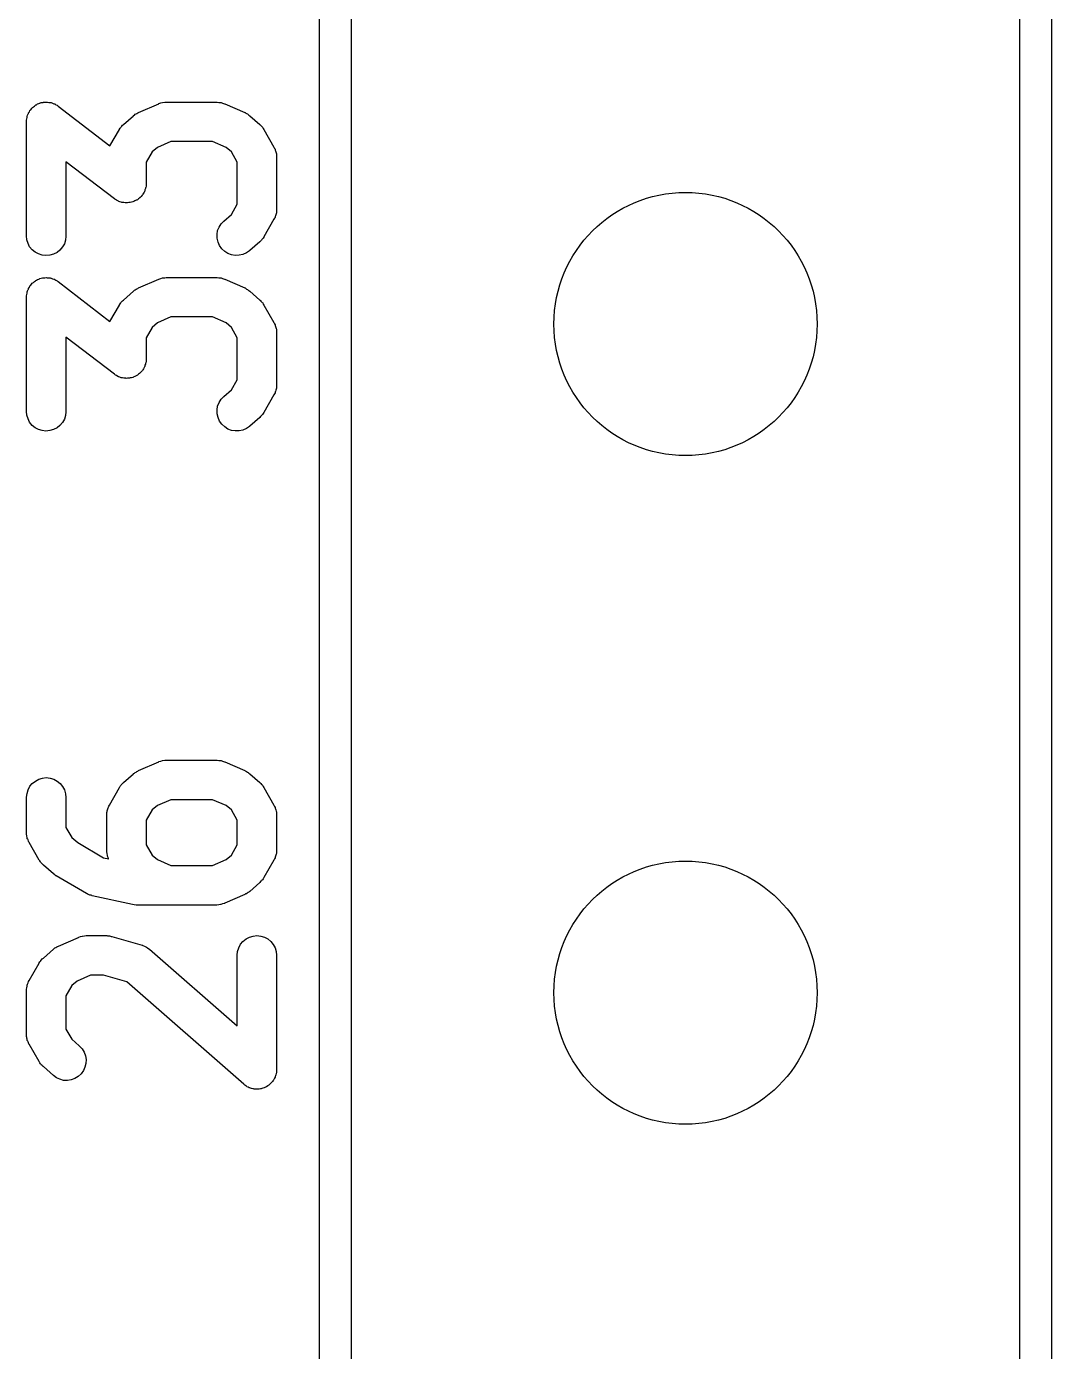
# Model space of a CAD drawing. Extents: x 137.1 to 164.6, y -146.9 to -60.6.
# Drawn here: x 160.74 to 164.63, y -108.14 to -103.1 of the extents above; entities that cross this region are included whole.
import ezdxf

# ---------------------------------------------------------------- set-up
doc = ezdxf.new("R2010")
doc.units = 0
doc.layers.add('BLACK', color=7, linetype='CONTINUOUS')

msp = doc.modelspace()

# ---------------------------------------------------------------- linework, layer by layer
at = {"layer": 'BLACK', "linetype": 'CONTINUOUS'}
for p, q in [((161.85, -123.342), (161.85, -69.9479)), ((164.63, -69.9479), (164.63, -123.342)), ((161.97, -70.005), (161.97, -123.285)), ((164.51, -123.285), (164.51, -70.005)), ((160.745, -103.433), (160.748, -103.429)), ((160.748, -103.429), (160.75, -103.424)), ((160.75, -103.424), (160.751, -103.423)), ((160.751, -103.423), (160.753, -103.421)), ((160.753, -103.421), (160.756, -103.417)), ((160.756, -103.417), (160.759, -103.413)), ((160.759, -103.413), (160.761, -103.412)), ((160.761, -103.412), (160.763, -103.41)), ((160.763, -103.41), (160.767, -103.407)), ((160.767, -103.407), (160.771, -103.404)), ((160.771, -103.404), (160.773, -103.403)), ((160.773, -103.403), (160.775, -103.402)), ((160.775, -103.402), (160.779, -103.399)), ((160.779, -103.399), (160.784, -103.397)), ((160.784, -103.397), (160.786, -103.396)), ((160.786, -103.396), (160.788, -103.396)), ((160.788, -103.396), (160.793, -103.394)), ((160.793, -103.394), (160.798, -103.393)), ((160.798, -103.393), (160.8, -103.393)), ((160.8, -103.393), (160.802, -103.392)), ((160.802, -103.392), (160.807, -103.392)), ((160.807, -103.392), (160.812, -103.392)), ((160.812, -103.392), (160.815, -103.392)), ((160.815, -103.392), (160.817, -103.392)), ((160.817, -103.392), (160.822, -103.393)), ((160.822, -103.393), (160.827, -103.393)), ((160.827, -103.393), (160.829, -103.394)), ((160.829, -103.394), (160.831, -103.394)), ((160.831, -103.394), (160.836, -103.396)), ((160.836, -103.396), (160.841, -103.398)), ((160.841, -103.398), (160.843, -103.399)), ((160.843, -103.399), (160.845, -103.399)), ((160.845, -103.399), (160.849, -103.402)), ((160.849, -103.402), (160.854, -103.404)), ((160.854, -103.404), (160.856, -103.406)), ((160.856, -103.406), (160.857, -103.407)), ((160.857, -103.407), (161.054, -103.558)), ((161.16, -103.433), (161.163, -103.431)), ((161.163, -103.431), (161.239, -103.398)), ((161.239, -103.398), (161.24, -103.398)), ((161.24, -103.397), (161.247, -103.395)), ((161.24, -103.398), (161.24, -103.397)), ((161.24, -103.397), (161.24, -103.397)), ((161.247, -103.395), (161.254, -103.393)), ((161.254, -103.393), (161.262, -103.392)), ((161.254, -103.393), (161.254, -103.393)), ((161.254, -103.393), (161.254, -103.393)), ((161.262, -103.392), (161.268, -103.392)), ((161.268, -103.392), (161.269, -103.392)), ((161.269, -103.392), (161.269, -103.392)), ((161.269, -103.392), (161.46, -103.392)), ((161.46, -103.392), (161.461, -103.392)), ((161.461, -103.392), (161.461, -103.392)), ((161.461, -103.392), (161.461, -103.392)), ((161.461, -103.392), (161.468, -103.393)), ((161.468, -103.393), (161.475, -103.393)), ((161.475, -103.393), (161.475, -103.393)), ((161.475, -103.393), (161.476, -103.393)), ((161.476, -103.393), (161.482, -103.396)), ((161.482, -103.396), (161.489, -103.398)), ((161.489, -103.398), (161.489, -103.398)), ((161.489, -103.398), (161.49, -103.398)), ((161.49, -103.398), (161.566, -103.431)), ((161.566, -103.431), (161.567, -103.432)), ((160.737, -103.461), (160.738, -103.456)), ((160.737, -103.463), (160.737, -103.461)), ((160.737, -103.466), (160.737, -103.463)), ((160.737, -103.467), (160.737, -103.466)), ((160.737, -103.9), (160.737, -103.467)), ((160.738, -103.456), (160.739, -103.451)), ((160.739, -103.449), (160.74, -103.447)), ((160.739, -103.451), (160.739, -103.449)), ((160.74, -103.447), (160.741, -103.442)), ((160.741, -103.442), (160.743, -103.437)), ((160.743, -103.437), (160.744, -103.435)), ((160.744, -103.435), (160.745, -103.433)), ((161.099, -103.483), (161.102, -103.48)), ((161.102, -103.48), (161.105, -103.477)), ((161.105, -103.477), (161.143, -103.444)), ((161.143, -103.444), (161.144, -103.443)), ((161.144, -103.443), (161.147, -103.441)), ((161.147, -103.441), (161.15, -103.438)), ((161.15, -103.438), (161.153, -103.437)), ((161.153, -103.437), (161.156, -103.435)), ((161.156, -103.435), (161.16, -103.433)), ((161.567, -103.432), (161.57, -103.434)), ((161.57, -103.434), (161.573, -103.435)), ((161.573, -103.435), (161.576, -103.437)), ((161.576, -103.437), (161.579, -103.439)), ((161.579, -103.439), (161.582, -103.441)), ((161.582, -103.441), (161.585, -103.444)), ((161.585, -103.444), (161.623, -103.477)), ((161.623, -103.477), (161.624, -103.478)), ((161.624, -103.478), (161.627, -103.481)), ((161.627, -103.481), (161.63, -103.484)), ((161.054, -103.558), (161.09, -103.496)), ((161.09, -103.495), (161.093, -103.491)), ((161.09, -103.496), (161.09, -103.495)), ((161.093, -103.491), (161.095, -103.488)), ((161.095, -103.488), (161.097, -103.486)), ((161.097, -103.486), (161.099, -103.483)), ((161.63, -103.484), (161.632, -103.486)), ((161.632, -103.486), (161.634, -103.488)), ((161.634, -103.488), (161.636, -103.492)), ((161.636, -103.492), (161.639, -103.496)), ((161.639, -103.496), (161.677, -103.563)), ((161.214, -103.581), (161.192, -103.62)), ((161.234, -103.564), (161.214, -103.581)), ((161.285, -103.542), (161.234, -103.564)), ((161.444, -103.542), (161.285, -103.542)), ((161.495, -103.564), (161.444, -103.542)), ((161.515, -103.581), (161.495, -103.564)), ((161.537, -103.62), (161.515, -103.581)), ((161.677, -103.563), (161.678, -103.564)), ((161.678, -103.564), (161.679, -103.568)), ((161.679, -103.568), (161.681, -103.571)), ((161.681, -103.571), (161.682, -103.574)), ((161.682, -103.574), (161.683, -103.577)), ((161.683, -103.577), (161.684, -103.581)), ((161.684, -103.581), (161.685, -103.585)), ((161.071, -103.76), (160.887, -103.619)), ((160.887, -103.619), (160.887, -103.9)), ((161.192, -103.62), (161.192, -103.7)), ((161.537, -103.78), (161.537, -103.62)), ((161.685, -103.585), (161.686, -103.588)), ((161.686, -103.588), (161.686, -103.591)), ((161.686, -103.591), (161.686, -103.596)), ((161.686, -103.596), (161.687, -103.6)), ((161.687, -103.6), (161.687, -103.8)), ((161.185, -103.732), (161.184, -103.734)), ((161.186, -103.73), (161.185, -103.732)), ((161.187, -103.725), (161.186, -103.73)), ((161.189, -103.72), (161.187, -103.725)), ((161.19, -103.716), (161.189, -103.718)), ((161.189, -103.718), (161.189, -103.72)), ((161.191, -103.711), (161.19, -103.716)), ((161.192, -103.701), (161.191, -103.703)), ((161.191, -103.703), (161.191, -103.706)), ((161.191, -103.706), (161.191, -103.711)), ((161.192, -103.7), (161.192, -103.701)), ((161.073, -103.761), (161.071, -103.76)), ((161.075, -103.762), (161.073, -103.761)), ((161.079, -103.765), (161.075, -103.762)), ((161.084, -103.767), (161.079, -103.765)), ((161.086, -103.768), (161.084, -103.767)), ((161.088, -103.769), (161.086, -103.768)), ((161.092, -103.771), (161.088, -103.769)), ((161.097, -103.772), (161.092, -103.771)), ((161.099, -103.773), (161.097, -103.772)), ((161.102, -103.773), (161.099, -103.773)), ((161.107, -103.774), (161.102, -103.773)), ((161.112, -103.775), (161.107, -103.774)), ((161.114, -103.775), (161.112, -103.775)), ((161.116, -103.775), (161.114, -103.775)), ((161.121, -103.775), (161.116, -103.775)), ((161.126, -103.774), (161.121, -103.775)), ((161.128, -103.774), (161.126, -103.774)), ((161.131, -103.774), (161.128, -103.774)), ((161.136, -103.772), (161.131, -103.774)), ((161.141, -103.771), (161.136, -103.772)), ((161.143, -103.77), (161.141, -103.771)), ((161.145, -103.77), (161.143, -103.77)), ((161.149, -103.767), (161.145, -103.77)), ((161.154, -103.765), (161.149, -103.767)), ((161.156, -103.764), (161.154, -103.765)), ((161.158, -103.763), (161.156, -103.764)), ((161.162, -103.76), (161.158, -103.763)), ((161.166, -103.757), (161.162, -103.76)), ((161.167, -103.755), (161.166, -103.757)), ((161.169, -103.754), (161.167, -103.755)), ((161.172, -103.75), (161.169, -103.754)), ((161.176, -103.746), (161.172, -103.75)), ((161.177, -103.744), (161.176, -103.746)), ((161.179, -103.742), (161.177, -103.744)), ((161.181, -103.738), (161.179, -103.742)), ((161.184, -103.734), (161.181, -103.738)), ((161.515, -103.819), (161.537, -103.78)), ((161.486, -103.844), (161.515, -103.819)), ((161.679, -103.833), (161.677, -103.837)), ((161.681, -103.83), (161.679, -103.833)), ((161.682, -103.827), (161.681, -103.83)), ((161.683, -103.824), (161.682, -103.827)), ((161.684, -103.82), (161.683, -103.824)), ((161.685, -103.816), (161.684, -103.82)), ((161.686, -103.813), (161.685, -103.816)), ((161.687, -103.801), (161.686, -103.805)), ((161.686, -103.805), (161.686, -103.81)), ((161.686, -103.81), (161.686, -103.813)), ((161.687, -103.8), (161.687, -103.801)), ((161.461, -103.895), (161.463, -103.88)), ((161.463, -103.88), (161.469, -103.867)), ((161.469, -103.867), (161.476, -103.854)), ((161.476, -103.854), (161.486, -103.844)), ((161.677, -103.837), (161.639, -103.904)), ((160.738, -103.915), (160.737, -103.9)), ((160.743, -103.929), (160.738, -103.915)), ((160.749, -103.942), (160.743, -103.929)), ((160.881, -103.93), (160.874, -103.942)), ((160.885, -103.916), (160.881, -103.93)), ((160.887, -103.901), (160.885, -103.916)), ((160.887, -103.9), (160.887, -103.901)), ((161.461, -103.909), (161.461, -103.895)), ((161.465, -103.924), (161.461, -103.909)), ((161.47, -103.937), (161.465, -103.924)), ((161.623, -103.923), (161.585, -103.956)), ((161.626, -103.92), (161.623, -103.923)), ((161.63, -103.917), (161.626, -103.92)), ((161.631, -103.914), (161.63, -103.917)), ((161.633, -103.912), (161.631, -103.914)), ((161.636, -103.909), (161.633, -103.912)), ((161.638, -103.905), (161.636, -103.909)), ((161.639, -103.904), (161.638, -103.905)), ((160.759, -103.953), (160.749, -103.942)), ((160.77, -103.962), (160.759, -103.953)), ((160.783, -103.969), (160.77, -103.962)), ((160.797, -103.973), (160.783, -103.969)), ((160.811, -103.975), (160.797, -103.973)), ((160.826, -103.974), (160.811, -103.975)), ((160.84, -103.97), (160.826, -103.974)), ((160.853, -103.963), (160.84, -103.97)), ((160.864, -103.954), (160.853, -103.963)), ((160.874, -103.942), (160.864, -103.954)), ((161.479, -103.949), (161.47, -103.937)), ((161.49, -103.959), (161.479, -103.949)), ((161.502, -103.967), (161.49, -103.959)), ((161.516, -103.972), (161.502, -103.967)), ((161.53, -103.975), (161.516, -103.972)), ((161.545, -103.974), (161.53, -103.975)), ((161.559, -103.971), (161.545, -103.974)), ((161.572, -103.965), (161.559, -103.971)), ((161.584, -103.957), (161.572, -103.965)), ((161.585, -103.956), (161.584, -103.957)), ((160.753, -104.087), (160.756, -104.084)), ((160.756, -104.084), (160.759, -104.08)), ((160.759, -104.08), (160.761, -104.078)), ((160.761, -104.078), (160.763, -104.077)), ((160.763, -104.077), (160.767, -104.074)), ((160.767, -104.074), (160.771, -104.071)), ((160.771, -104.071), (160.773, -104.07)), ((160.773, -104.07), (160.775, -104.068)), ((160.775, -104.068), (160.779, -104.066)), ((160.779, -104.066), (160.784, -104.064)), ((160.784, -104.064), (160.786, -104.063)), ((160.786, -104.063), (160.788, -104.062)), ((160.788, -104.062), (160.793, -104.061)), ((160.793, -104.061), (160.798, -104.06)), ((160.798, -104.06), (160.8, -104.059)), ((160.8, -104.059), (160.802, -104.059)), ((160.802, -104.059), (160.807, -104.059)), ((160.807, -104.059), (160.812, -104.058)), ((160.812, -104.058), (160.815, -104.059)), ((160.815, -104.059), (160.817, -104.059)), ((160.817, -104.059), (160.822, -104.059)), ((160.822, -104.059), (160.827, -104.06)), ((160.827, -104.06), (160.829, -104.061)), ((160.829, -104.061), (160.831, -104.061)), ((160.831, -104.061), (160.836, -104.063)), ((160.836, -104.063), (160.841, -104.064)), ((160.841, -104.064), (160.843, -104.065)), ((160.843, -104.065), (160.845, -104.066)), ((160.845, -104.066), (160.849, -104.069)), ((160.849, -104.069), (160.854, -104.071)), ((160.854, -104.071), (160.856, -104.073)), ((160.856, -104.073), (160.857, -104.074)), ((160.857, -104.074), (161.054, -104.225)), ((161.163, -104.098), (161.239, -104.065)), ((161.239, -104.065), (161.24, -104.064)), ((161.24, -104.064), (161.247, -104.062)), ((161.24, -104.064), (161.24, -104.064)), ((161.24, -104.064), (161.24, -104.064)), ((161.247, -104.062), (161.254, -104.06)), ((161.254, -104.06), (161.262, -104.059)), ((161.254, -104.06), (161.254, -104.06)), ((161.254, -104.06), (161.254, -104.06)), ((161.262, -104.059), (161.268, -104.058)), ((161.268, -104.058), (161.269, -104.058)), ((161.269, -104.058), (161.269, -104.058)), ((161.269, -104.058), (161.46, -104.058)), ((161.46, -104.058), (161.461, -104.058)), ((161.461, -104.058), (161.461, -104.058)), ((161.461, -104.058), (161.461, -104.058)), ((161.461, -104.058), (161.468, -104.059)), ((161.468, -104.059), (161.475, -104.06)), ((161.475, -104.06), (161.475, -104.06)), ((161.475, -104.06), (161.476, -104.06)), ((161.476, -104.06), (161.482, -104.062)), ((161.482, -104.062), (161.489, -104.064)), ((161.489, -104.064), (161.489, -104.065)), ((161.489, -104.065), (161.49, -104.065)), ((161.49, -104.065), (161.566, -104.098)), ((160.737, -104.128), (160.738, -104.123)), ((160.737, -104.13), (160.737, -104.128)), ((160.737, -104.132), (160.737, -104.13)), ((160.737, -104.133), (160.737, -104.132)), ((160.737, -104.567), (160.737, -104.133)), ((160.738, -104.123), (160.739, -104.118)), ((160.739, -104.116), (160.74, -104.113)), ((160.739, -104.118), (160.739, -104.116)), ((160.74, -104.113), (160.741, -104.109)), ((160.741, -104.109), (160.743, -104.104)), ((160.743, -104.104), (160.744, -104.102)), ((160.744, -104.102), (160.745, -104.1)), ((160.745, -104.1), (160.748, -104.095)), ((160.748, -104.095), (160.75, -104.091)), ((160.75, -104.091), (160.751, -104.089)), ((160.751, -104.089), (160.753, -104.087)), ((161.105, -104.144), (161.143, -104.11)), ((161.143, -104.11), (161.144, -104.11)), ((161.144, -104.11), (161.147, -104.107)), ((161.147, -104.107), (161.15, -104.105)), ((161.15, -104.105), (161.153, -104.103)), ((161.153, -104.103), (161.156, -104.101)), ((161.156, -104.101), (161.16, -104.1)), ((161.16, -104.1), (161.163, -104.098)), ((161.566, -104.098), (161.567, -104.098)), ((161.567, -104.098), (161.57, -104.1)), ((161.57, -104.1), (161.573, -104.102)), ((161.573, -104.102), (161.576, -104.104)), ((161.576, -104.104), (161.579, -104.106)), ((161.579, -104.106), (161.582, -104.108)), ((161.582, -104.108), (161.585, -104.11)), ((161.585, -104.11), (161.623, -104.144)), ((161.054, -104.225), (161.09, -104.163)), ((161.09, -104.162), (161.093, -104.158)), ((161.09, -104.163), (161.09, -104.162)), ((161.093, -104.158), (161.095, -104.154)), ((161.095, -104.154), (161.097, -104.152)), ((161.097, -104.152), (161.099, -104.15)), ((161.099, -104.15), (161.102, -104.147)), ((161.102, -104.147), (161.105, -104.144)), ((161.623, -104.144), (161.624, -104.144)), ((161.624, -104.144), (161.627, -104.148)), ((161.627, -104.148), (161.63, -104.151)), ((161.63, -104.151), (161.632, -104.153)), ((161.632, -104.153), (161.634, -104.155)), ((161.634, -104.155), (161.636, -104.159)), ((161.636, -104.159), (161.639, -104.163)), ((161.639, -104.163), (161.677, -104.229)), ((161.234, -104.231), (161.214, -104.248)), ((161.285, -104.208), (161.234, -104.231)), ((161.444, -104.208), (161.285, -104.208)), ((161.495, -104.231), (161.444, -104.208)), ((161.515, -104.248), (161.495, -104.231)), ((161.677, -104.229), (161.678, -104.23)), ((161.678, -104.23), (161.679, -104.234)), ((161.679, -104.234), (161.681, -104.238)), ((161.071, -104.426), (160.887, -104.285)), ((160.887, -104.285), (160.887, -104.567)), ((161.214, -104.248), (161.192, -104.287)), ((161.192, -104.287), (161.192, -104.367)), ((161.537, -104.287), (161.515, -104.248)), ((161.537, -104.447), (161.537, -104.287)), ((161.681, -104.238), (161.682, -104.241)), ((161.682, -104.241), (161.683, -104.244)), ((161.683, -104.244), (161.684, -104.248)), ((161.684, -104.248), (161.685, -104.252)), ((161.685, -104.252), (161.686, -104.255)), ((161.686, -104.255), (161.686, -104.258)), ((161.686, -104.258), (161.686, -104.262)), ((161.686, -104.262), (161.687, -104.267)), ((161.687, -104.267), (161.687, -104.467)), ((161.189, -104.387), (161.187, -104.391)), ((161.19, -104.382), (161.189, -104.384)), ((161.189, -104.384), (161.189, -104.387)), ((161.191, -104.377), (161.19, -104.382)), ((161.192, -104.368), (161.191, -104.37)), ((161.191, -104.37), (161.191, -104.372)), ((161.191, -104.372), (161.191, -104.377)), ((161.192, -104.367), (161.192, -104.368)), ((161.073, -104.427), (161.071, -104.426)), ((161.075, -104.429), (161.073, -104.427)), ((161.079, -104.431), (161.075, -104.429)), ((161.084, -104.434), (161.079, -104.431)), ((161.086, -104.435), (161.084, -104.434)), ((161.088, -104.436), (161.086, -104.435)), ((161.092, -104.437), (161.088, -104.436)), ((161.097, -104.439), (161.092, -104.437)), ((161.141, -104.438), (161.136, -104.439)), ((161.143, -104.437), (161.141, -104.438)), ((161.145, -104.436), (161.143, -104.437)), ((161.149, -104.434), (161.145, -104.436)), ((161.154, -104.432), (161.149, -104.434)), ((161.156, -104.43), (161.154, -104.432)), ((161.158, -104.429), (161.156, -104.43)), ((161.162, -104.426), (161.158, -104.429)), ((161.166, -104.423), (161.162, -104.426)), ((161.167, -104.422), (161.166, -104.423)), ((161.169, -104.42), (161.167, -104.422)), ((161.172, -104.416), (161.169, -104.42)), ((161.176, -104.413), (161.172, -104.416)), ((161.177, -104.411), (161.176, -104.413)), ((161.179, -104.409), (161.177, -104.411)), ((161.181, -104.405), (161.179, -104.409)), ((161.184, -104.4), (161.181, -104.405)), ((161.185, -104.398), (161.184, -104.4)), ((161.186, -104.396), (161.185, -104.398)), ((161.187, -104.391), (161.186, -104.396)), ((161.099, -104.439), (161.097, -104.439)), ((161.102, -104.44), (161.099, -104.439)), ((161.107, -104.441), (161.102, -104.44)), ((161.112, -104.441), (161.107, -104.441)), ((161.114, -104.441), (161.112, -104.441)), ((161.116, -104.442), (161.114, -104.441)), ((161.121, -104.441), (161.116, -104.442)), ((161.126, -104.441), (161.121, -104.441)), ((161.128, -104.441), (161.126, -104.441)), ((161.131, -104.44), (161.128, -104.441)), ((161.136, -104.439), (161.131, -104.44)), ((161.486, -104.51), (161.515, -104.485)), ((161.515, -104.485), (161.537, -104.447)), ((161.684, -104.486), (161.683, -104.491)), ((161.685, -104.482), (161.684, -104.486)), ((161.686, -104.479), (161.685, -104.482)), ((161.687, -104.468), (161.686, -104.472)), ((161.686, -104.472), (161.686, -104.476)), ((161.686, -104.476), (161.686, -104.479)), ((161.687, -104.467), (161.687, -104.468)), ((161.463, -104.547), (161.469, -104.533)), ((161.469, -104.533), (161.476, -104.521)), ((161.476, -104.521), (161.486, -104.51)), ((161.677, -104.504), (161.639, -104.571)), ((161.679, -104.5), (161.677, -104.504)), ((161.681, -104.496), (161.679, -104.5)), ((161.682, -104.493), (161.681, -104.496)), ((161.683, -104.491), (161.682, -104.493)), ((160.738, -104.581), (160.737, -104.567)), ((160.743, -104.595), (160.738, -104.581)), ((160.885, -104.582), (160.881, -104.596)), ((160.887, -104.568), (160.885, -104.582)), ((160.887, -104.567), (160.887, -104.568)), ((161.461, -104.561), (161.463, -104.547)), ((161.461, -104.576), (161.461, -104.561)), ((161.465, -104.59), (161.461, -104.576)), ((161.626, -104.586), (161.623, -104.59)), ((161.63, -104.583), (161.626, -104.586)), ((161.631, -104.581), (161.63, -104.583)), ((161.633, -104.579), (161.631, -104.581)), ((161.636, -104.575), (161.633, -104.579)), ((161.638, -104.571), (161.636, -104.575)), ((161.639, -104.571), (161.638, -104.571)), ((160.749, -104.608), (160.743, -104.595)), ((160.759, -104.62), (160.749, -104.608)), ((160.77, -104.629), (160.759, -104.62)), ((160.783, -104.636), (160.77, -104.629)), ((160.797, -104.64), (160.783, -104.636)), ((160.84, -104.636), (160.826, -104.64)), ((160.853, -104.629), (160.84, -104.636)), ((160.864, -104.62), (160.853, -104.629)), ((160.874, -104.609), (160.864, -104.62)), ((160.881, -104.596), (160.874, -104.609)), ((161.47, -104.604), (161.465, -104.59)), ((161.479, -104.616), (161.47, -104.604)), ((161.49, -104.626), (161.479, -104.616)), ((161.502, -104.634), (161.49, -104.626)), ((161.516, -104.639), (161.502, -104.634)), ((161.53, -104.641), (161.516, -104.639)), ((161.559, -104.638), (161.545, -104.641)), ((161.572, -104.632), (161.559, -104.638)), ((161.584, -104.624), (161.572, -104.632)), ((161.585, -104.623), (161.584, -104.624)), ((161.623, -104.59), (161.585, -104.623)), ((160.811, -104.642), (160.797, -104.64)), ((160.826, -104.64), (160.811, -104.642)), ((161.545, -104.641), (161.53, -104.641)), ((161.163, -105.931), (161.239, -105.898)), ((161.239, -105.898), (161.24, -105.898)), ((161.24, -105.897), (161.247, -105.895)), ((161.24, -105.898), (161.24, -105.897)), ((161.24, -105.897), (161.24, -105.897)), ((161.247, -105.895), (161.254, -105.893)), ((161.254, -105.893), (161.262, -105.892)), ((161.254, -105.893), (161.254, -105.893)), ((161.254, -105.893), (161.254, -105.893)), ((161.262, -105.892), (161.268, -105.892)), ((161.268, -105.892), (161.269, -105.892)), ((161.269, -105.892), (161.269, -105.892)), ((161.269, -105.892), (161.46, -105.892)), ((161.46, -105.892), (161.461, -105.892)), ((161.461, -105.892), (161.461, -105.892)), ((161.461, -105.892), (161.461, -105.892)), ((161.461, -105.892), (161.468, -105.893)), ((161.468, -105.893), (161.475, -105.893)), ((161.475, -105.893), (161.475, -105.893)), ((161.475, -105.893), (161.476, -105.893)), ((161.476, -105.893), (161.482, -105.896)), ((161.482, -105.896), (161.489, -105.898)), ((161.489, -105.898), (161.489, -105.898)), ((161.489, -105.898), (161.49, -105.898)), ((161.49, -105.898), (161.566, -105.931)), ((161.105, -105.977), (161.143, -105.944)), ((161.143, -105.944), (161.144, -105.943)), ((161.144, -105.943), (161.147, -105.941)), ((161.147, -105.941), (161.15, -105.938)), ((161.15, -105.938), (161.153, -105.937)), ((161.153, -105.937), (161.156, -105.935)), ((161.156, -105.935), (161.16, -105.933)), ((161.16, -105.933), (161.163, -105.931)), ((161.566, -105.931), (161.567, -105.932)), ((161.567, -105.932), (161.57, -105.934)), ((161.57, -105.934), (161.573, -105.935)), ((161.573, -105.935), (161.576, -105.937)), ((161.576, -105.937), (161.579, -105.939)), ((161.579, -105.939), (161.582, -105.941)), ((161.582, -105.941), (161.585, -105.944)), ((161.585, -105.944), (161.623, -105.977)), ((160.743, -106.004), (160.75, -105.991)), ((160.75, -105.991), (160.759, -105.98)), ((160.759, -105.98), (160.771, -105.971)), ((160.771, -105.971), (160.784, -105.964)), ((160.784, -105.964), (160.798, -105.96)), ((160.798, -105.96), (160.812, -105.958)), ((160.812, -105.958), (160.827, -105.96)), ((160.827, -105.96), (160.841, -105.964)), ((160.841, -105.964), (160.854, -105.971)), ((160.854, -105.971), (160.865, -105.98)), ((160.865, -105.98), (160.874, -105.992)), ((160.874, -105.992), (160.881, -106.005)), ((161.052, -106.063), (161.09, -105.996)), ((161.09, -105.995), (161.093, -105.991)), ((161.09, -105.996), (161.09, -105.995)), ((161.093, -105.991), (161.095, -105.988)), ((161.095, -105.988), (161.097, -105.986)), ((161.097, -105.986), (161.099, -105.983)), ((161.099, -105.983), (161.102, -105.98)), ((161.102, -105.98), (161.105, -105.977)), ((161.623, -105.977), (161.624, -105.978)), ((161.624, -105.978), (161.627, -105.981)), ((161.627, -105.981), (161.63, -105.984)), ((161.63, -105.984), (161.632, -105.986)), ((161.632, -105.986), (161.634, -105.988)), ((161.634, -105.988), (161.636, -105.992)), ((161.636, -105.992), (161.639, -105.996)), ((161.639, -105.996), (161.677, -106.063)), ((160.737, -106.032), (160.739, -106.018)), ((160.737, -106.033), (160.737, -106.032)), ((160.737, -106.167), (160.737, -106.033)), ((160.739, -106.018), (160.743, -106.004)), ((160.881, -106.005), (160.885, -106.019)), ((160.885, -106.019), (160.887, -106.033)), ((160.887, -106.033), (160.887, -106.147)), ((161.285, -106.042), (161.234, -106.064)), ((161.444, -106.042), (161.285, -106.042)), ((161.495, -106.064), (161.444, -106.042)), ((161.042, -106.09), (161.043, -106.087)), ((161.042, -106.095), (161.042, -106.09)), ((161.042, -106.099), (161.042, -106.095)), ((161.042, -106.1), (161.042, -106.099)), ((161.043, -106.084), (161.045, -106.08)), ((161.043, -106.087), (161.043, -106.084)), ((161.045, -106.08), (161.046, -106.076)), ((161.046, -106.076), (161.047, -106.073)), ((161.047, -106.073), (161.048, -106.07)), ((161.048, -106.07), (161.05, -106.067)), ((161.05, -106.067), (161.052, -106.063)), ((161.214, -106.081), (161.192, -106.12)), ((161.234, -106.064), (161.214, -106.081)), ((161.515, -106.081), (161.495, -106.064)), ((161.537, -106.12), (161.515, -106.081)), ((161.677, -106.063), (161.678, -106.064)), ((161.678, -106.064), (161.679, -106.068)), ((161.679, -106.068), (161.681, -106.071)), ((161.681, -106.071), (161.682, -106.074)), ((161.682, -106.074), (161.683, -106.077)), ((161.683, -106.077), (161.684, -106.081)), ((161.684, -106.081), (161.685, -106.085)), ((161.685, -106.085), (161.686, -106.088)), ((161.686, -106.088), (161.686, -106.091)), ((161.686, -106.091), (161.686, -106.096)), ((161.686, -106.096), (161.687, -106.1)), ((160.887, -106.147), (160.909, -106.185)), ((161.042, -106.233), (161.042, -106.1)), ((161.192, -106.12), (161.192, -106.213)), ((161.537, -106.213), (161.537, -106.12)), ((161.687, -106.1), (161.687, -106.233)), ((160.737, -106.171), (160.737, -106.167)), ((160.737, -106.175), (160.737, -106.171)), ((160.738, -106.178), (160.737, -106.175)), ((160.738, -106.181), (160.738, -106.178)), ((160.74, -106.185), (160.738, -106.181)), ((160.74, -106.19), (160.74, -106.185)), ((160.742, -106.192), (160.74, -106.19)), ((160.743, -106.195), (160.742, -106.192)), ((160.745, -106.199), (160.743, -106.195)), ((160.746, -106.203), (160.745, -106.199)), ((160.909, -106.185), (160.932, -106.205)), ((160.747, -106.204), (160.746, -106.203)), ((160.785, -106.271), (160.747, -106.204)), ((160.932, -106.205), (161.03, -106.263)), ((161.042, -106.238), (161.042, -106.233)), ((161.042, -106.242), (161.042, -106.238)), ((161.043, -106.245), (161.042, -106.242)), ((161.043, -106.248), (161.043, -106.245)), ((161.044, -106.252), (161.043, -106.248)), ((161.192, -106.213), (161.214, -106.252)), ((161.515, -106.252), (161.537, -106.213)), ((161.685, -106.249), (161.684, -106.253)), ((161.686, -106.246), (161.685, -106.249)), ((161.687, -106.234), (161.686, -106.239)), ((161.686, -106.239), (161.686, -106.243)), ((161.686, -106.243), (161.686, -106.246)), ((161.687, -106.233), (161.687, -106.234)), ((160.788, -106.274), (160.785, -106.271)), ((160.79, -106.278), (160.788, -106.274)), ((160.792, -106.28), (160.79, -106.278)), ((160.793, -106.282), (160.792, -106.28)), ((160.797, -106.286), (160.793, -106.282)), ((160.8, -106.289), (160.797, -106.286)), ((160.801, -106.29), (160.8, -106.289)), ((160.839, -106.323), (160.801, -106.29)), ((161.03, -106.263), (161.05, -106.267)), ((161.045, -106.256), (161.044, -106.252)), ((161.046, -106.259), (161.045, -106.256)), ((161.047, -106.262), (161.046, -106.259)), ((161.049, -106.266), (161.047, -106.262)), ((161.05, -106.267), (161.049, -106.266)), ((161.214, -106.252), (161.234, -106.269)), ((161.234, -106.269), (161.285, -106.292)), ((161.285, -106.292), (161.444, -106.292)), ((161.444, -106.292), (161.495, -106.269)), ((161.495, -106.269), (161.515, -106.252)), ((161.677, -106.271), (161.639, -106.337)), ((161.679, -106.267), (161.677, -106.271)), ((161.681, -106.263), (161.679, -106.267)), ((161.682, -106.26), (161.681, -106.263)), ((161.683, -106.257), (161.682, -106.26)), ((161.684, -106.253), (161.683, -106.257)), ((160.844, -106.327), (160.839, -106.323)), ((160.849, -106.331), (160.844, -106.327)), ((160.85, -106.331), (160.849, -106.331)), ((160.965, -106.398), (160.85, -106.331)), ((161.63, -106.35), (161.626, -106.353)), ((161.631, -106.348), (161.63, -106.35)), ((161.633, -106.346), (161.631, -106.348)), ((161.636, -106.342), (161.633, -106.346)), ((161.638, -106.338), (161.636, -106.342)), ((161.639, -106.337), (161.638, -106.338)), ((160.968, -106.4), (160.965, -106.398)), ((160.971, -106.402), (160.968, -106.4)), ((161.569, -106.4), (161.566, -106.402)), ((161.572, -106.399), (161.569, -106.4)), ((161.575, -106.397), (161.572, -106.399)), ((161.579, -106.395), (161.575, -106.397)), ((161.581, -106.393), (161.579, -106.395)), ((161.584, -106.39), (161.581, -106.393)), ((161.585, -106.39), (161.584, -106.39)), ((161.623, -106.356), (161.585, -106.39)), ((161.626, -106.353), (161.623, -106.356)), ((160.975, -106.403), (160.971, -106.402)), ((160.978, -106.404), (160.975, -106.403)), ((160.982, -106.405), (160.978, -106.404)), ((160.985, -106.406), (160.982, -106.405)), ((160.986, -106.407), (160.985, -106.406)), ((161.139, -106.44), (160.986, -106.407)), ((161.146, -106.441), (161.139, -106.44)), ((161.139, -106.44), (161.139, -106.44)), ((161.139, -106.44), (161.139, -106.44)), ((161.153, -106.442), (161.146, -106.441)), ((161.154, -106.442), (161.153, -106.442)), ((161.153, -106.442), (161.153, -106.442)), ((161.155, -106.442), (161.154, -106.442)), ((161.46, -106.442), (161.155, -106.442)), ((161.467, -106.441), (161.46, -106.442)), ((161.46, -106.442), (161.46, -106.442)), ((161.46, -106.442), (161.46, -106.442)), ((161.474, -106.44), (161.467, -106.441)), ((161.475, -106.44), (161.474, -106.44)), ((161.474, -106.44), (161.474, -106.44)), ((161.481, -106.438), (161.475, -106.44)), ((161.488, -106.436), (161.481, -106.438)), ((161.489, -106.436), (161.488, -106.436)), ((161.488, -106.436), (161.488, -106.436)), ((161.49, -106.435), (161.489, -106.436)), ((161.566, -106.402), (161.49, -106.435)), ((160.848, -106.603), (160.852, -106.601)), ((160.852, -106.601), (160.855, -106.6)), ((160.855, -106.6), (160.858, -106.598)), ((160.858, -106.598), (160.934, -106.565)), ((160.934, -106.565), (160.935, -106.564)), ((160.935, -106.564), (160.935, -106.564)), ((160.935, -106.564), (160.936, -106.564)), ((160.936, -106.564), (160.942, -106.562)), ((160.942, -106.562), (160.949, -106.56)), ((160.949, -106.56), (160.949, -106.56)), ((160.949, -106.56), (160.95, -106.56)), ((160.95, -106.56), (160.957, -106.559)), ((160.957, -106.559), (160.964, -106.558)), ((160.964, -106.558), (160.964, -106.558)), ((160.964, -106.558), (160.964, -106.558)), ((160.964, -106.558), (161.04, -106.558)), ((161.04, -106.558), (161.042, -106.558)), ((161.042, -106.558), (161.044, -106.559)), ((161.044, -106.559), (161.047, -106.559)), ((161.047, -106.559), (161.052, -106.559)), ((161.052, -106.559), (161.056, -106.56)), ((161.056, -106.56), (161.059, -106.561)), ((161.059, -106.561), (161.061, -106.561)), ((161.061, -106.561), (161.176, -106.595)), ((161.176, -106.595), (161.177, -106.595)), ((161.177, -106.595), (161.178, -106.595)), ((161.178, -106.595), (161.179, -106.596)), ((161.179, -106.596), (161.185, -106.598)), ((161.185, -106.598), (161.19, -106.601)), ((161.19, -106.601), (161.191, -106.601)), ((161.191, -106.601), (161.192, -106.602)), ((161.192, -106.602), (161.197, -106.605)), ((161.543, -106.604), (161.55, -106.591)), ((161.55, -106.591), (161.559, -106.58)), ((161.559, -106.58), (161.571, -106.571)), ((161.571, -106.571), (161.584, -106.564)), ((161.584, -106.564), (161.598, -106.56)), ((161.598, -106.56), (161.612, -106.558)), ((161.612, -106.558), (161.627, -106.56)), ((161.627, -106.56), (161.641, -106.564)), ((161.641, -106.564), (161.654, -106.571)), ((161.654, -106.571), (161.665, -106.58)), ((161.665, -106.58), (161.674, -106.592)), ((161.674, -106.592), (161.681, -106.605)), ((160.791, -106.654), (160.792, -106.652)), ((160.792, -106.652), (160.794, -106.65)), ((160.794, -106.65), (160.797, -106.647)), ((160.797, -106.647), (160.801, -106.644)), ((160.801, -106.644), (160.839, -106.61)), ((160.839, -106.61), (160.842, -106.607)), ((160.839, -106.61), (160.839, -106.61)), ((160.842, -106.607), (160.845, -106.605)), ((160.845, -106.605), (160.848, -106.603)), ((161.197, -106.605), (161.202, -106.609)), ((161.202, -106.609), (161.203, -106.61)), ((161.203, -106.61), (161.204, -106.61)), ((161.204, -106.61), (161.537, -106.901)), ((161.537, -106.632), (161.539, -106.618)), ((161.537, -106.633), (161.537, -106.632)), ((161.537, -106.901), (161.537, -106.633)), ((161.539, -106.618), (161.543, -106.604)), ((161.681, -106.605), (161.685, -106.619)), ((161.685, -106.619), (161.687, -106.633)), ((161.687, -106.633), (161.687, -107.067)), ((160.747, -106.729), (160.785, -106.663)), ((160.785, -106.662), (160.788, -106.658)), ((160.785, -106.663), (160.785, -106.662)), ((160.788, -106.658), (160.791, -106.654)), ((160.738, -106.754), (160.739, -106.751)), ((160.739, -106.751), (160.74, -106.747)), ((160.74, -106.747), (160.741, -106.743)), ((160.741, -106.743), (160.742, -106.74)), ((160.742, -106.74), (160.743, -106.737)), ((160.743, -106.737), (160.745, -106.733)), ((160.745, -106.733), (160.747, -106.729)), ((160.909, -106.748), (160.887, -106.787)), ((160.929, -106.731), (160.909, -106.748)), ((160.98, -106.708), (160.929, -106.731)), ((161.03, -106.708), (160.98, -106.708)), ((161.118, -106.734), (161.03, -106.708)), ((161.563, -107.123), (161.118, -106.734)), ((160.737, -106.761), (160.738, -106.757)), ((160.737, -106.766), (160.737, -106.761)), ((160.737, -106.767), (160.737, -106.766)), ((160.737, -106.933), (160.737, -106.767)), ((160.738, -106.757), (160.738, -106.754)), ((160.887, -106.787), (160.887, -106.913)), ((160.737, -106.938), (160.737, -106.933)), ((160.737, -106.942), (160.737, -106.938)), ((160.738, -106.945), (160.737, -106.942)), ((160.738, -106.948), (160.738, -106.945)), ((160.74, -106.952), (160.738, -106.948)), ((160.74, -106.956), (160.74, -106.952)), ((160.887, -106.913), (160.909, -106.952)), ((160.909, -106.952), (160.937, -106.977)), ((160.742, -106.959), (160.74, -106.956)), ((160.743, -106.962), (160.742, -106.959)), ((160.745, -106.966), (160.743, -106.962)), ((160.746, -106.97), (160.745, -106.966)), ((160.747, -106.971), (160.746, -106.97)), ((160.785, -107.037), (160.747, -106.971)), ((160.937, -106.977), (160.938, -106.978)), ((160.938, -106.978), (160.948, -106.988)), ((160.948, -106.988), (160.956, -107.001)), ((160.956, -107.001), (160.961, -107.015)), ((160.788, -107.041), (160.785, -107.037)), ((160.79, -107.045), (160.788, -107.041)), ((160.792, -107.047), (160.79, -107.045)), ((160.793, -107.049), (160.792, -107.047)), ((160.797, -107.052), (160.793, -107.049)), ((160.8, -107.056), (160.797, -107.052)), ((160.962, -107.044), (160.959, -107.058)), ((160.961, -107.015), (160.963, -107.029)), ((160.963, -107.029), (160.962, -107.044)), ((160.801, -107.056), (160.8, -107.056)), ((160.839, -107.09), (160.801, -107.056)), ((160.851, -107.098), (160.839, -107.09)), ((160.864, -107.104), (160.851, -107.098)), ((160.878, -107.108), (160.864, -107.104)), ((160.907, -107.106), (160.893, -107.108)), ((160.921, -107.101), (160.907, -107.106)), ((160.933, -107.093), (160.921, -107.101)), ((160.944, -107.083), (160.933, -107.093)), ((160.953, -107.071), (160.944, -107.083)), ((160.959, -107.058), (160.953, -107.071)), ((161.677, -107.105), (161.675, -107.107)), ((161.679, -107.1), (161.677, -107.105)), ((161.681, -107.096), (161.679, -107.1)), ((161.682, -107.094), (161.681, -107.096)), ((161.683, -107.091), (161.682, -107.094)), ((161.684, -107.087), (161.683, -107.091)), ((161.685, -107.082), (161.684, -107.087)), ((161.686, -107.08), (161.685, -107.082)), ((161.687, -107.068), (161.686, -107.072)), ((161.686, -107.072), (161.686, -107.077)), ((161.686, -107.077), (161.686, -107.08)), ((161.687, -107.067), (161.687, -107.068)), ((160.893, -107.108), (160.878, -107.108)), ((161.566, -107.126), (161.563, -107.123)), ((161.57, -107.129), (161.566, -107.126)), ((161.572, -107.13), (161.57, -107.129)), ((161.574, -107.132), (161.572, -107.13)), ((161.579, -107.134), (161.574, -107.132)), ((161.583, -107.136), (161.579, -107.134)), ((161.585, -107.137), (161.583, -107.136)), ((161.588, -107.138), (161.585, -107.137)), ((161.592, -107.139), (161.588, -107.138)), ((161.597, -107.14), (161.592, -107.139)), ((161.599, -107.14), (161.597, -107.14)), ((161.602, -107.141), (161.599, -107.14)), ((161.607, -107.141), (161.602, -107.141)), ((161.611, -107.142), (161.607, -107.141)), ((161.614, -107.141), (161.611, -107.142)), ((161.617, -107.142), (161.614, -107.141)), ((161.621, -107.141), (161.617, -107.142)), ((161.626, -107.14), (161.621, -107.141)), ((161.628, -107.14), (161.626, -107.14)), ((161.631, -107.139), (161.628, -107.14)), ((161.635, -107.138), (161.631, -107.139)), ((161.64, -107.136), (161.635, -107.138)), ((161.642, -107.135), (161.64, -107.136)), ((161.645, -107.134), (161.642, -107.135)), ((161.649, -107.132), (161.645, -107.134)), ((161.653, -107.129), (161.649, -107.132)), ((161.655, -107.128), (161.653, -107.129)), ((161.657, -107.126), (161.655, -107.128)), ((161.661, -107.123), (161.657, -107.126)), ((161.664, -107.12), (161.661, -107.123)), ((161.666, -107.118), (161.664, -107.12)), ((161.668, -107.116), (161.666, -107.118)), ((161.671, -107.113), (161.668, -107.116)), ((161.674, -107.109), (161.671, -107.113)), ((161.675, -107.107), (161.674, -107.109))]:
    msp.add_line(p, q, dxfattribs=at)
at = {"layer": 'BLACK'}
for centre in [(163.24, -104.235), (163.24, -106.775)]:
    msp.add_circle(centre, 0.5, dxfattribs=at)

doc.saveas('drawing.dxf')
